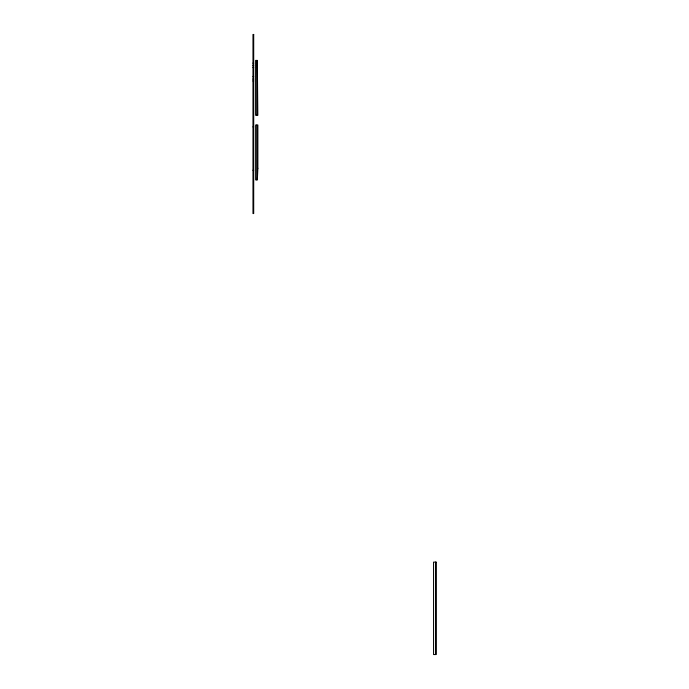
<?xml version="1.0" encoding="UTF-8"?>
<svg xmlns="http://www.w3.org/2000/svg" width="689" height="689" viewBox="0 0 689 689"><rect width="100%" height="100%" fill="white"/><g stroke="black" fill="none" stroke-linecap="round" stroke-linejoin="round"><path stroke-width="1.03" d="M252.975 63.112L253.698 63.112M252.975 65.524L253.698 65.524M252.975 67.444L253.698 67.444M252.975 76.651L253.698 76.651M252.975 79.063L253.698 79.063M252.975 80.983L253.698 80.983M252.975 126.888L253.698 126.888M252.975 170.217L253.698 170.217M435.818 562.112L435.818 654.55M256.79 60.408L256.79 115.287M256.825 125.01L256.825 179.898M257.867 168.34L257.35 179.898L255.636 179.898L255.636 125.01L257.867 125.01L257.867 168.34M253.698 34.45L252.975 34.45L252.975 213.556L253.698 213.556L253.698 34.45M257.316 60.408L255.602 60.408L255.602 115.287L257.832 115.287L257.316 60.408M436.025 562.112L433.553 562.112L433.553 654.55L436.025 654.55L436.025 562.112"/></g></svg>
